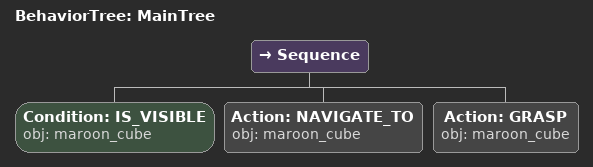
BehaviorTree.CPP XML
<root main_tree_to_execute="MainTree">
  <BehaviorTree ID="MainTree">
    <Sequence>
      <!-- Check maroon_cube is visible before NAVIGATE_TO -->
      <Condition ID="IS_VISIBLE" obj="maroon_cube" />
      <!-- Navigate to maroon_cube -->
      <Action ID="NAVIGATE_TO" obj="maroon_cube" />
      <!-- Grasp maroon_cube -->
      <Action ID="GRASP" obj="maroon_cube" />
    </Sequence>
  </BehaviorTree>
</root>
